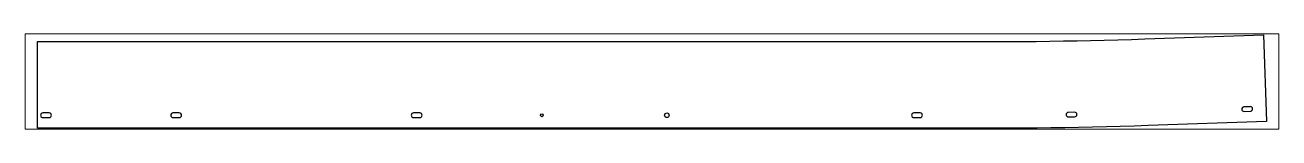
# Paper-space layout 'Layout1' of a CAD drawing. Header units: millimetres. Extents: x 0 to 257, y 88 to 107.
# The model-space entities are those that its viewports show. They can reach past a viewport. Long polylines and large blocks are cut down to what shows.
import ezdxf

# ---------------------------------------------------------------- set-up
doc = ezdxf.new("R2010")
doc.units = ezdxf.units.MM
doc.header["$LTSCALE"] = 25
doc.layers.add('3_Pezzi', color=7, linetype='Continuous')
doc.layers.add('5_Bulloni', color=7, linetype='Continuous')

msp = doc.modelspace()

# ---------------------------------------------------------------- linework, layer by layer
at = {"layer": '3_Pezzi', "color": 3, "linetype": 'Continuous'}
for p, q in [((10188.3, 201.8), (10219.6, 202.5)), ((10219.6, 202.5), (10251, 203.2)), ((10251, 203.2), (10282.4, 204.1)), ((10282.4, 204.1), (10313.7, 205)), ((10313.7, 205), (10345.1, 206.1)), ((10345.1, 206.1), (10618.6, 215.8)), ((10618.6, 215.8), (10625.7, 15.9)), ((7790.4, 0), (7790.4, 200)), ((7790.4, 200), (10000, 200)), ((10000, 200), (10031.4, 200.1)), ((10031.4, 200.1), (10062.8, 200.2)), ((10062.8, 200.2), (10094.2, 200.5)), ((10094.2, 200.5), (10125.5, 200.8)), ((10125.5, 200.8), (10156.9, 201.3)), ((10156.9, 201.3), (10188.3, 201.8)), ((10000, 0), (7790.4, 0)), ((10032.1, 0.1), (10000, 0)), ((10064.1, 0.2), (10032.1, 0.1)), ((10096.1, 0.5), (10064.1, 0.2)), ((10128.1, 0.8), (10096.1, 0.5)), ((10160.1, 1.3), (10128.1, 0.8)), ((10192.1, 1.9), (10160.1, 1.3)), ((10224.1, 2.5), (10192.1, 1.9)), ((10256.1, 3.3), (10224.1, 2.5)), ((10288.1, 4.2), (10256.1, 3.3)), ((10320.1, 5.1), (10288.1, 4.2)), ((10352.1, 6.2), (10320.1, 5.1)), ((10625.7, 15.9), (10352.1, 6.2))]:
    msp.add_line(p, q, dxfattribs=at)
at = {"layer": '5_Bulloni', "color": 4, "linetype": 'Continuous'}
for p, q in [((7817.7, 35.3), (7803.2, 35.3)), ((8117.7, 35.3), (8103.2, 35.3)), ((8672.7, 35.3), (8658.2, 35.3)), ((9826.7, 35.3), (9812.2, 35.3)), ((10182.7, 36.9), (10168.2, 36.7)), ((10587.8, 49.8), (10573.3, 49.3)), ((10573.7, 38.8), (10588.2, 39.3)), ((7803.2, 24.8), (7817.7, 24.8)), ((8103.2, 24.8), (8117.7, 24.8)), ((8658.2, 24.8), (8672.7, 24.8)), ((9812.2, 24.8), (9826.7, 24.8)), ((10168.4, 26.2), (10182.9, 26.4))]:
    msp.add_line(p, q, dxfattribs=at)
at = {"layer": '5_Bulloni', "color": 2, "linetype": 'Continuous'}
for centre, radius in [((8953.9, 30), 3.25), ((9242.4, 30), 5.25)]:
    msp.add_circle(centre, radius, dxfattribs=at)
at = {"layer": '5_Bulloni', "color": 4, "linetype": 'Continuous'}
for centre, start, end in [((7803.2, 30), 90, 270), ((7817.7, 30), 270, 90), ((8103.2, 30), 90, 270), ((8117.7, 30), 270, 90), ((8658.2, 30), 90, 270), ((8672.7, 30), 270, 90), ((9812.2, 30), 90, 270), ((9826.7, 30), 270, 90), ((10168.3, 31.4), 91.0232, 271.0019), ((10182.8, 31.7), 271.0125, 91.0125), ((10573.5, 44.1), 92.0254, 272.0254), ((10588, 44.6), 272.0254, 92.0254)]:
    msp.add_arc(centre, 5.25, start, end, dxfattribs=at)

psp = doc.layouts.get("Layout1")

# ---------------------------------------------------------------- viewports
at = {"layer": '0'}
psp.add_viewport(center=(128.5, 97.5), size=(257, 19.55827), view_center_point=(9208.04, 107.88), view_height=220.08345, dxfattribs=at)

doc.saveas('drawing.dxf')
